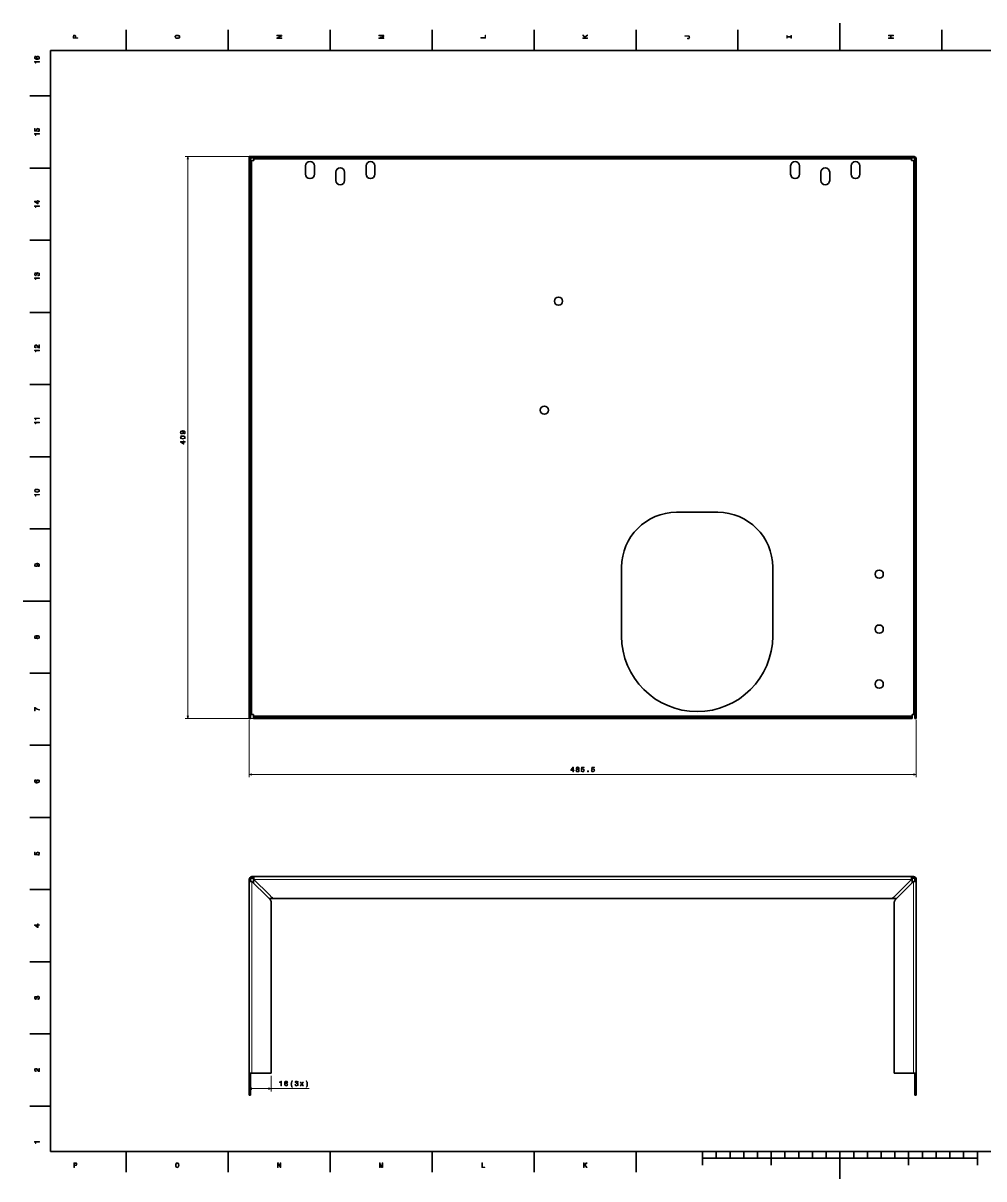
# Model space of a CAD drawing. Extents: x 0 to 1189, y 0 to 841.
# Drawn here: x 0 to 699, y 0 to 841 of the extents above; entities that cross this region are included whole.
import ezdxf

# ---------------------------------------------------------------- set-up
doc = ezdxf.new("R2010")
doc.units = 0

msp = doc.modelspace()

# ---------------------------------------------------------------- linework, layer by layer
at = {"color": 7, "lineweight": 35}
for p, q in [((594.5, 821), (594.5, 841)), ((1169, 821), (20, 821)), ((20, 821), (20, 20)), ((164.580536, 742.031494), (164.580536, 336.031494)), ((165.580536, 742.031494), (165.580536, 336.031494)), ((183.237396, 744.031494), (631.423706, 744.031494)), ((183.237396, 743.031494), (631.423706, 743.031494)), ((649.080566, 336.031494), (649.080566, 741.031494)), ((650.080566, 336.031494), (650.080566, 741.031494)), ((475.580536, 485.031494), (505.580536, 485.031494)), ((435.580536, 395.031494), (435.580536, 445.031494)), ((545.580566, 445.031494), (545.580566, 395.031494)), ((20, 420.5), (0, 420.5)), ((169.580536, 336.031494), (645.080566, 336.031494)), ((169.580536, 335.031494), (645.080566, 335.031494)), ((646.666321, 219.914337), (167.994751, 219.914337)), ((164.580536, 216.500122), (164.580536, 76.914337)), ((650.080566, 76.914337), (650.080566, 216.500122)), ((183.237396, 203.914337), (631.423706, 203.914337)), ((180.580536, 201.257477), (180.580536, 76.914337)), ((634.080566, 201.257477), (634.080566, 76.914337)), ((20, 20), (1169, 20)), ((594.5, 20), (594.5, 0)), ((494.5, 15), (694.5, 15))]:
    msp.add_line(p, q, dxfattribs=at)
at = {"color": 7, "lineweight": 35, "ltscale": 0.375}
for p, q in [((75.099998, 821), (75.099998, 836)), ((149.300003, 821), (149.300003, 836)), ((223.5, 821), (223.5, 836)), ((297.700012, 821), (297.700012, 836)), ((371.899994, 821), (371.899994, 836)), ((446.100006, 821), (446.100006, 836)), ((520.299988, 821), (520.299988, 836)), ((668.700012, 821), (668.700012, 836)), ((20, 788), (5, 788)), ((20, 735.5), (5, 735.5)), ((20, 683), (5, 683)), ((20, 630.5), (5, 630.5)), ((20, 578), (5, 578)), ((20, 525.5), (5, 525.5)), ((20, 473), (5, 473)), ((20, 368), (5, 368)), ((20, 315.5), (5, 315.5)), ((20, 263), (5, 263)), ((20, 210.5), (5, 210.5)), ((20, 158), (5, 158)), ((20, 105.5), (5, 105.5)), ((20, 53), (5, 53)), ((75.099998, 20), (75.099998, 5)), ((149.300003, 20), (149.300003, 5)), ((223.5, 20), (223.5, 5)), ((297.700012, 20), (297.700012, 5)), ((371.899994, 20), (371.899994, 5)), ((446.100006, 20), (446.100006, 5))]:
    msp.add_line(p, q, dxfattribs=at)
at = {"color": 7, "lineweight": 13}
for p, q in [((181.237396, 744.031494), (117.936462, 744.031494)), ((119.936462, 335.031494), (119.936462, 744.031494)), ((166.580536, 741.031494), (166.580536, 338.031494)), ((646.666321, 742.031494), (167.994751, 742.031494)), ((648.080566, 741.031494), (648.080566, 338.031494)), ((647.080566, 337.031494), (167.580536, 337.031494)), ((167.580536, 335.031494), (117.936462, 335.031494)), ((164.580536, 334.031494), (164.580536, 292.21582)), ((650.080566, 334.031494), (650.080566, 292.21582)), ((164.580536, 294.21582), (650.080566, 294.21582)), ((166.580536, 216.500122), (166.580536, 76.914337)), ((646.666321, 217.914337), (167.994751, 217.914337)), ((648.080566, 76.914337), (648.080566, 216.500122)), ((164.580536, 65.678932), (208.123688, 65.678932))]:
    msp.add_line(p, q, dxfattribs=at)
at = {"color": 7, "lineweight": 35, "ltscale": 0.05}
for p, q in [((164.580536, 744.031494), (164.580536, 742.031494)), ((165.580536, 744.031494), (165.580536, 742.031494)), ((649.080566, 741.031494), (649.080566, 743.031494)), ((650.080566, 741.031494), (650.080566, 743.031494)), ((167.580536, 336.031494), (169.580536, 336.031494)), ((167.580536, 335.031494), (169.580536, 335.031494)), ((645.080566, 336.031494), (647.080566, 336.031494)), ((645.080566, 335.031494), (647.080566, 335.031494)), ((167.994751, 219.914337), (167.994751, 217.914337)), ((646.666321, 219.914337), (646.666321, 217.914337)), ((164.580536, 216.500122), (166.580536, 216.500122)), ((650.080566, 216.500122), (648.080566, 216.500122)), ((164.580536, 76.914337), (164.580536, 74.914337)), ((164.580536, 76.914337), (166.580536, 76.914337)), ((165.580536, 76.914337), (165.580536, 74.914337)), ((650.080566, 76.914337), (648.080566, 76.914337)), ((649.080566, 76.914337), (649.080566, 74.914337)), ((650.080566, 76.914337), (650.080566, 74.914337)), ((164.580536, 62.914337), (164.580536, 60.914337)), ((165.580536, 62.914337), (165.580536, 60.914337)), ((649.080566, 60.914337), (649.080566, 62.914337)), ((650.080566, 60.914337), (650.080566, 62.914337))]:
    msp.add_line(p, q, dxfattribs=at)
at = {"color": 7, "lineweight": 35, "ltscale": 0.025}
for p, q in [((164.580536, 744.031494), (165.580536, 744.031494)), ((166.580536, 741.031494), (165.580536, 741.031494)), ((167.994751, 743.031494), (167.994751, 742.031494)), ((167.994751, 741.031494), (167.994751, 742.031494)), ((180.580536, 744.031494), (180.580536, 743.031494)), ((634.080566, 744.031494), (634.080566, 743.031494)), ((646.666321, 743.031494), (646.666321, 742.031494)), ((646.666321, 741.031494), (646.666321, 742.031494)), ((648.080566, 741.031494), (649.080566, 741.031494)), ((649.080566, 743.031494), (650.080566, 743.031494)), ((165.580536, 338.031494), (166.580536, 338.031494)), ((167.580536, 338.031494), (166.580536, 338.031494)), ((167.580536, 338.031494), (167.580536, 337.031494)), ((167.580536, 337.031494), (167.580536, 336.031494)), ((647.080566, 338.031494), (648.080566, 338.031494)), ((647.080566, 338.031494), (647.080566, 337.031494)), ((647.080566, 337.031494), (647.080566, 336.031494)), ((648.080566, 338.031494), (649.080566, 338.031494)), ((164.580536, 336.031494), (164.580536, 335.031494)), ((164.580536, 335.031494), (165.580536, 335.031494)), ((165.580536, 336.031494), (165.580536, 335.031494)), ((167.580536, 335.031494), (167.580536, 336.031494)), ((647.080566, 335.031494), (647.080566, 336.031494)), ((649.080566, 335.031494), (649.080566, 336.031494)), ((649.080566, 335.031494), (650.080566, 335.031494)), ((650.080566, 335.031494), (650.080566, 336.031494)), ((167.580536, 218.914337), (167.580536, 217.914337)), ((647.080566, 218.914337), (647.080566, 217.914337)), ((647.080566, 216.914337), (647.080566, 217.914337)), ((164.580536, 74.914337), (165.580536, 74.914337)), ((649.080566, 74.914337), (650.080566, 74.914337)), ((164.580536, 60.914337), (165.580536, 60.914337)), ((649.080566, 63.914337), (649.080566, 62.914337)), ((649.080566, 60.914337), (650.080566, 60.914337)), ((650.080566, 63.914337), (650.080566, 62.914337))]:
    msp.add_line(p, q, dxfattribs=at)
at = {"color": 7, "lineweight": 13, "ltscale": 0.025}
for p, q in [((164.580536, 742.031494), (165.580536, 742.031494)), ((181.116058, 743.031494), (181.116058, 744.031494)), ((183.237396, 743.031494), (183.237396, 744.031494)), ((631.423706, 743.031494), (631.423706, 744.031494)), ((633.544983, 743.031494), (633.544983, 744.031494)), ((649.080566, 741.031494), (650.080566, 741.031494)), ((164.580536, 336.031494), (165.580536, 336.031494)), ((649.080566, 336.031494), (650.080566, 336.031494)), ((164.580536, 62.914337), (165.580536, 62.914337)), ((649.080566, 62.914337), (650.080566, 62.914337))]:
    msp.add_line(p, q, dxfattribs=at)
at = {"color": 7, "lineweight": 35, "ltscale": 0.35}
for p, q in [((166.580536, 744.031494), (180.580536, 744.031494)), ((180.580536, 743.031494), (166.580536, 743.031494)), ((634.080566, 744.031494), (648.080566, 744.031494)), ((648.080566, 743.031494), (634.080566, 743.031494)), ((166.580536, 76.914337), (180.580536, 76.914337)), ((634.080566, 76.914337), (648.080566, 76.914337))]:
    msp.add_line(p, q, dxfattribs=at)
at = {"color": 7, "lineweight": 35, "ltscale": 0.035355}
for p, q in [((167.994751, 741.031494), (166.580536, 741.031494)), ((167.994751, 219.914337), (166.580536, 219.914337)), ((167.994751, 218.914337), (166.580536, 218.914337)), ((164.580536, 217.914337), (164.580536, 216.500122)), ((165.580536, 217.914337), (165.580536, 216.500122)), ((649.080566, 217.914337), (649.080566, 216.500122)), ((650.080566, 217.914337), (650.080566, 216.500122))]:
    msp.add_line(p, q, dxfattribs=at)
at = {"color": 7, "lineweight": 35, "ltscale": 0.276517}
for p, q in [((167.994751, 744.031494), (179.05542, 744.031494)), ((646.666321, 744.031494), (635.605652, 744.031494))]:
    msp.add_line(p, q, dxfattribs=at)
at = {"color": 7, "lineweight": 35, "ltscale": 0.051516}
msp.add_line((179.05542, 744.031494), (181.116058, 744.031494), dxfattribs=at)
at = {"color": 7, "lineweight": 35, "ltscale": 0.01339}
msp.add_line((180.580444, 743.031494), (181.116058, 743.031494), dxfattribs=at)
at = {"color": 7, "lineweight": 35, "ltscale": 0.053033}
for p, q in [((183.237396, 744.031494), (181.116058, 744.031494)), ((183.237396, 743.031494), (181.116058, 743.031494))]:
    msp.add_line(p, q, dxfattribs=at)
at = {"color": 7, "lineweight": 35, "ltscale": 0.053032}
for p, q in [((633.544983, 744.031494), (631.423706, 744.031494)), ((633.544983, 743.031494), (631.423706, 743.031494))]:
    msp.add_line(p, q, dxfattribs=at)
at = {"color": 7, "lineweight": 35, "ltscale": 0.051517}
msp.add_line((635.605652, 744.031494), (633.544983, 744.031494), dxfattribs=at)
at = {"color": 7, "lineweight": 35, "ltscale": 0.013387}
msp.add_line((634.080444, 743.031494), (633.544983, 743.031494), dxfattribs=at)
at = {"color": 7, "lineweight": 35, "ltscale": 0.035356}
for p, q in [((646.666321, 741.031494), (648.080566, 741.031494)), ((646.666321, 219.914337), (648.080566, 219.914337)), ((646.666321, 218.914337), (648.080566, 218.914337))]:
    msp.add_line(p, q, dxfattribs=at)
at = {"color": 7, "lineweight": 35, "ltscale": 0.15}
for p, q in [((205.630524, 731.031494), (205.630524, 737.031494)), ((212.030548, 737.031494), (212.030548, 731.031494)), ((227.630524, 726.531494), (227.630524, 732.531494)), ((234.030533, 732.531494), (234.030533, 726.531494)), ((249.630539, 731.031494), (249.630539, 737.031494)), ((256.030518, 737.031494), (256.030518, 731.031494)), ((558.630554, 731.031494), (558.630554, 737.031494)), ((565.030518, 737.031494), (565.030518, 731.031494)), ((580.630554, 726.531494), (580.630554, 732.531494)), ((587.030518, 732.531494), (587.030518, 726.531494)), ((602.630554, 731.031494), (602.630554, 737.031494)), ((609.030518, 737.031494), (609.030518, 731.031494))]:
    msp.add_line(p, q, dxfattribs=at)
at = {"color": 7, "lineweight": 35, "ltscale": 0.391054}
for p, q in [((166.580536, 216.500122), (177.641205, 205.439453)), ((167.994751, 217.914337), (179.05542, 206.853668)), ((646.666321, 217.914337), (635.605652, 206.853668)), ((648.080566, 216.500122), (637.019897, 205.439453))]:
    msp.add_line(p, q, dxfattribs=at)
at = {"color": 7, "lineweight": 13, "ltscale": 0.010362}
msp.add_line((167.995026, 217.914337), (167.580536, 217.914337), dxfattribs=at)
at = {"color": 7, "lineweight": 35, "ltscale": 0.060355}
msp.add_line((167.580536, 215.500122), (167.580536, 217.914337), dxfattribs=at)
at = {"color": 7, "lineweight": 13, "ltscale": 0.010349}
msp.add_line((647.080566, 217.914337), (646.666626, 217.914337), dxfattribs=at)
at = {"color": 7, "lineweight": 35, "ltscale": 0.03537}
msp.add_line((647.080566, 216.914337), (647.080566, 215.499542), dxfattribs=at)
at = {"color": 7, "lineweight": 35, "ltscale": 0.072855}
for p, q in [((177.641205, 205.439453), (179.701843, 203.378799)), ((179.05542, 206.853668), (181.116058, 204.793015)), ((635.605652, 206.853668), (633.544983, 204.793015))]:
    msp.add_line(p, q, dxfattribs=at)
at = {"color": 7, "lineweight": 35, "ltscale": 0.100744}
msp.add_line((179.166321, 203.914337), (183.196075, 203.914337), dxfattribs=at)
at = {"color": 7, "lineweight": 35, "ltscale": 0.100751}
msp.add_line((631.465332, 203.914337), (635.495361, 203.914337), dxfattribs=at)
at = {"color": 7, "lineweight": 35, "ltscale": 0.00429}
msp.add_line((635.080566, 203.500122), (634.959229, 203.378799), dxfattribs=at)
at = {"color": 7, "lineweight": 35, "ltscale": 0.068566}
msp.add_line((637.019897, 205.439453), (635.080566, 203.500122), dxfattribs=at)
at = {"color": 7, "lineweight": 13, "ltscale": 0.280885}
for p, q in [((164.580536, 74.914337), (164.580536, 63.678932)), ((180.580536, 74.914337), (180.580536, 63.678932))]:
    msp.add_line(p, q, dxfattribs=at)
at = {"color": 7, "lineweight": 35, "ltscale": 0.3}
for p, q in [((164.580536, 74.914337), (164.580536, 62.914337)), ((165.580536, 62.914337), (165.580536, 74.914337))]:
    msp.add_line(p, q, dxfattribs=at)
at = {"color": 7, "lineweight": 35, "ltscale": 0.275}
for p, q in [((649.080566, 74.914337), (649.080566, 63.914337)), ((650.080566, 74.914337), (650.080566, 63.914337))]:
    msp.add_line(p, q, dxfattribs=at)
at = {"color": 7, "lineweight": 35, "ltscale": 0.25}
for p, q in [((494.5, 20), (494.5, 10)), ((544.5, 20), (544.5, 10)), ((644.5, 20), (644.5, 10)), ((694.5, 20), (694.5, 10))]:
    msp.add_line(p, q, dxfattribs=at)
at = {"color": 7, "lineweight": 35, "ltscale": 0.125}
for p, q in [((504.5, 20), (504.5, 15)), ((514.5, 20), (514.5, 15)), ((524.5, 20), (524.5, 15)), ((534.5, 20), (534.5, 15)), ((554.5, 20), (554.5, 15)), ((564.5, 20), (564.5, 15)), ((574.5, 20), (574.5, 15)), ((584.5, 20), (584.5, 15)), ((604.5, 20), (604.5, 15)), ((614.5, 20), (614.5, 15)), ((624.5, 20), (624.5, 15)), ((634.5, 20), (634.5, 15)), ((654.5, 20), (654.5, 15)), ((664.5, 20), (664.5, 15)), ((674.5, 20), (674.5, 15)), ((684.5, 20), (684.5, 15))]:
    msp.add_line(p, q, dxfattribs=at)
at = {"color": 7, "lineweight": 13}
for points in [[(39.833214, 829.935913), (39.833214, 830.399841), (38.355549, 830.399841), (38.355549, 830.914246), (38.330334, 831.433716), (38.15382, 831.84729), (37.810879, 832.114563), (37.341858, 832.205322), (36.908142, 832.134705), (36.59042, 831.932983), (36.398777, 831.600159), (36.333214, 831.14624), (36.333214, 829.935913)], [(36.761887, 831.020203), (36.792149, 831.322754), (36.88797, 831.544678), (37.064484, 831.675781), (37.341858, 831.721191), (37.634365, 831.670776), (37.810879, 831.534607), (37.901657, 831.302612), (37.926872, 830.984863), (37.926872, 830.399841), (36.761887, 830.399841)], [(112.283211, 829.703918), (113.069954, 829.794678), (113.649925, 830.056946), (114.007996, 830.465454), (114.129036, 831), (114.007996, 831.529541), (113.649925, 831.943115), (113.069954, 832.200317), (112.283211, 832.296143), (111.501511, 832.200317), (111.183784, 832.089355), (110.921539, 831.943115), (110.563469, 831.529541), (110.472694, 831.277405), (110.437393, 831), (110.563469, 830.460388), (110.916496, 830.05188), (111.496468, 829.794678)], [(112.283211, 830.188049), (111.672981, 830.24353), (111.224136, 830.409973), (110.951797, 830.667175), (110.85598, 831), (110.951797, 831.32782), (111.229179, 831.585022), (111.678024, 831.751465), (112.283211, 831.811951), (112.89344, 831.751465), (113.342285, 831.585022), (113.614624, 831.32782), (113.705399, 831), (113.614624, 830.667175), (113.342285, 830.409973), (112.898483, 830.24353)], [(188.2332, 829.850159), (188.2332, 830.268738), (185.363602, 830.268738), (188.2332, 831.610229), (188.2332, 832.149841), (184.7332, 832.149841), (184.7332, 831.726257), (187.602798, 831.726257), (184.7332, 830.399841), (184.7332, 829.850159)], [(262.433228, 829.739197), (262.433228, 830.127502), (259.255981, 830.127502), (262.433228, 830.783142), (262.433228, 831.216858), (259.255981, 831.867432), (262.433228, 831.867432), (262.433228, 832.260803), (258.933228, 832.260803), (258.933228, 831.645569), (262.019684, 831), (258.933228, 830.359497), (258.933228, 829.739197)], [(336.633209, 829.976257), (336.633209, 832.225525), (336.209564, 832.225525), (336.209564, 830.440186), (333.133209, 830.440186), (333.133209, 829.976257)], [(410.833221, 829.90564), (410.833221, 830.369629), (409.587555, 830.369629), (409.143738, 830.783142), (410.833221, 831.958191), (410.833221, 832.523071), (408.805847, 831.110962), (407.333221, 832.482727), (407.333221, 831.867432), (408.952087, 830.369629), (407.333221, 830.369629), (407.333221, 829.90564)], [(483.873291, 831.403442), (484.24649, 831.368164), (484.503693, 831.262268), (484.660034, 831.04541), (484.705414, 830.712524), (484.660034, 830.384705), (484.513794, 830.167847), (484.256592, 830.041809), (483.883392, 830.00647), (483.631226, 830.016602), (483.631226, 829.562683), (483.888428, 829.552612), (484.448212, 829.613098), (484.836548, 829.819885), (485.053406, 830.177979), (485.129059, 830.70752), (485.053406, 831.231995), (484.836548, 831.590088), (484.453278, 831.796814), (483.893463, 831.862427), (481.533234, 831.862427), (481.533234, 831.403442)], [(558.80957, 830.768005), (558.80957, 830.122498), (559.233215, 830.122498), (559.233215, 831.877502), (558.80957, 831.877502), (558.80957, 831.231995), (556.15686, 831.231995), (556.15686, 831.877502), (555.733215, 831.877502), (555.733215, 830.122498), (556.15686, 830.122498), (556.15686, 830.768005)], [(633.433167, 829.829956), (633.433167, 830.299011), (631.789063, 830.299011), (631.789063, 831.700989), (633.433167, 831.700989), (633.433167, 832.164978), (629.933167, 832.164978), (629.933167, 831.700989), (631.360413, 831.700989), (631.360413, 830.299011), (629.933167, 830.299011), (629.933167, 829.829956)], [(9.276297, 816.978394), (8.867795, 816.882568), (8.565202, 816.660706), (8.373559, 816.317749), (8.307997, 815.873962), (8.3433, 815.576355), (8.43912, 815.319153), (8.595461, 815.092224), (8.817363, 814.900574), (9.09474, 814.749268), (9.432636, 814.638367), (9.831052, 814.567749), (10.279899, 814.547546), (10.996037, 814.628235), (11.51549, 814.875366), (11.82817, 815.273804), (11.934077, 815.818481), (11.8433, 816.307678), (11.606268, 816.680847), (11.233069, 816.922913), (10.759006, 817.008667), (10.279899, 816.922913), (9.911743, 816.690918), (9.679755, 816.332886), (9.599063, 815.889038), (9.699927, 815.409973), (9.987391, 815.05188), (9.432636, 815.127563), (9.034222, 815.28894), (8.79719, 815.536011), (8.716498, 815.878967), (8.756845, 816.131165), (8.862752, 816.322754), (9.039265, 816.448853), (9.276297, 816.514404)], [(10.764049, 816.51947), (11.081772, 816.463989), (11.323847, 816.322754), (11.48523, 816.095825), (11.535663, 815.813416), (11.48523, 815.515869), (11.32889, 815.28894), (11.086815, 815.142639), (10.769092, 815.09729), (10.456412, 815.147705), (10.21938, 815.28894), (10.068084, 815.520935), (10.012608, 815.833557), (10.068084, 816.105896), (10.214337, 816.322754), (10.451368, 816.463989)], [(11.833213, 812.641235), (11.833213, 813.100159), (8.307997, 813.100159), (8.307997, 812.757202), (8.615634, 812.666443), (8.822406, 812.484863), (8.943443, 812.20752), (8.983789, 811.824219), (9.341859, 811.824219), (9.341859, 812.641235)], [(11.833213, 760.141235), (11.833213, 760.600159), (8.307997, 760.600159), (8.307997, 760.257202), (8.615634, 760.166443), (8.822406, 759.984863), (8.943443, 759.70752), (8.983789, 759.324219), (9.341859, 759.324219), (9.341859, 760.141235)], [(10.920389, 762.017334), (11.333934, 762.128235), (11.6567, 762.375366), (11.858429, 762.738464), (11.934077, 763.202454), (11.8433, 763.711853), (11.596181, 764.110229), (11.202809, 764.362427), (10.698487, 764.458252), (10.229466, 764.372498), (9.861311, 764.130432), (9.624279, 763.752197), (9.538545, 763.263), (9.599063, 762.884766), (9.76549, 762.592224), (8.822406, 762.733459), (8.822406, 764.266602), (8.408861, 764.266602), (8.408861, 762.395569), (10.26477, 762.118164), (10.26477, 762.521606), (10.027738, 762.814148), (9.942002, 763.187317), (9.997478, 763.510071), (10.158861, 763.757202), (10.405979, 763.913574), (10.723703, 763.969055), (11.041427, 763.913574), (11.288545, 763.752197), (11.444884, 763.505066), (11.50036, 763.187317), (11.465057, 762.920044), (11.349063, 762.713257), (11.167507, 762.561951), (10.920389, 762.486328)], [(11.833213, 707.641235), (11.833213, 708.100159), (8.307997, 708.100159), (8.307997, 707.757202), (8.615634, 707.666443), (8.822406, 707.484863), (8.943443, 707.20752), (8.983789, 706.824219), (9.341859, 706.824219), (9.341859, 707.641235)], [(11.833213, 711.04541), (11.833213, 711.499268), (10.965778, 711.499268), (10.965778, 711.998596), (10.56232, 711.998596), (10.56232, 711.499268), (8.408861, 711.499268), (8.408861, 711.040344), (10.521974, 709.507202), (10.965777, 709.507202), (10.965778, 711.04541)], [(10.56232, 709.930847), (8.993876, 711.04541), (10.56232, 711.04541)], [(10.733789, 656.997131), (10.769092, 656.997131), (11.253242, 657.07782), (11.616354, 657.31488), (11.848343, 657.688049), (11.934077, 658.182312), (11.848343, 658.706787), (11.626441, 659.100159), (11.273415, 659.352295), (10.819525, 659.443115), (10.521974, 659.402771), (10.279899, 659.291809), (10.0933, 659.110229), (9.957132, 658.868164), (9.684798, 659.195984), (9.251081, 659.311951), (8.857709, 659.236328), (8.560158, 659.01947), (8.373559, 658.666443), (8.307997, 658.182312), (8.388688, 657.728394), (8.610591, 657.380432), (8.963616, 657.153442), (9.432636, 657.07782), (9.467939, 657.07782), (9.467939, 657.526672), (9.145173, 657.567017), (8.913184, 657.69812), (8.771974, 657.909973), (8.721541, 658.20752), (8.761888, 658.469727), (8.867795, 658.661377), (9.039265, 658.777405), (9.271254, 658.822754), (9.518372, 658.777405), (9.684798, 658.656372), (9.785663, 658.444519), (9.815922, 658.157043), (9.810879, 657.960388), (10.209293, 657.960388), (10.199207, 658.20752), (10.244596, 658.525208), (10.365634, 658.762268), (10.56232, 658.903442), (10.819524, 658.953918), (11.112032, 658.898438), (11.32889, 658.752197), (11.465057, 658.520203), (11.510447, 658.212524), (11.460014, 657.894836), (11.308718, 657.662842), (11.066643, 657.516602), (10.733789, 657.461121)], [(11.833213, 655.141235), (11.833213, 655.600159), (8.307997, 655.600159), (8.307997, 655.257202), (8.615634, 655.166443), (8.822406, 654.984863), (8.943443, 654.70752), (8.983789, 654.324219), (9.341859, 654.324219), (9.341859, 655.141235)], [(11.833213, 604.537476), (11.833213, 606.943115), (11.399495, 606.943115), (11.399495, 605.041809), (11.162464, 605.147705), (10.965778, 605.329285), (10.607709, 605.889038), (10.456412, 606.186584), (10.239553, 606.51947), (9.987391, 606.75647), (9.689841, 606.892639), (9.351945, 606.943115), (8.928314, 606.857361), (8.595461, 606.6203), (8.383645, 606.257202), (8.307997, 605.788208), (8.393732, 605.304077), (8.630763, 604.935913), (9.009006, 604.698853), (9.508285, 604.618164), (9.57889, 604.618164), (9.57889, 605.077087), (9.538545, 605.077087), (9.195605, 605.122498), (8.943443, 605.258667), (8.782061, 605.475525), (8.726584, 605.763), (8.777017, 606.055481), (8.903098, 606.272339), (9.099784, 606.413574), (9.346902, 606.463989), (9.57889, 606.428711), (9.775576, 606.332886), (9.947046, 606.171509), (10.098343, 605.949585), (10.259726, 605.652039), (10.572406, 605.157776), (10.905259, 604.809814), (11.308718, 604.603027), (11.818084, 604.537476)], [(11.833213, 602.641235), (11.833213, 603.100159), (8.307997, 603.100159), (8.307997, 602.757202), (8.615634, 602.666443), (8.822406, 602.484863), (8.943443, 602.20752), (8.983789, 601.824219), (9.341859, 601.824219), (9.341859, 602.641235)], [(11.833213, 553.177246), (11.833213, 553.636169), (8.307997, 553.636169), (8.307997, 553.293213), (8.615634, 553.202454), (8.822406, 553.020935), (8.943443, 552.74353), (8.983789, 552.360229), (9.341859, 552.360229), (9.341859, 553.177246)], [(11.833213, 550.141235), (11.833213, 550.600159), (8.307997, 550.600159), (8.307997, 550.257202), (8.615634, 550.166443), (8.822406, 549.984863), (8.943443, 549.70752), (8.983789, 549.324219), (9.341859, 549.324219), (9.341859, 550.141235)], [(117.069031, 542.057129), (117.467438, 542.132813), (117.775085, 542.34967), (117.966736, 542.692627), (118.037323, 543.146484), (118.002014, 543.444031), (117.911255, 543.711304), (117.754913, 543.938293), (117.53299, 544.129883), (117.255615, 544.28125), (116.912689, 544.392151), (116.519318, 544.457703), (116.06543, 544.48291), (115.35434, 544.397217), (114.834869, 544.150085), (114.522186, 543.756714), (114.411255, 543.217102), (114.502014, 542.722839), (114.74411, 542.34967), (115.11731, 542.107544), (115.586304, 542.026855), (116.070465, 542.107544), (116.438629, 542.344604), (116.670624, 542.697632), (116.746246, 543.146484), (116.650452, 543.620544), (116.357941, 543.978638), (116.917725, 543.897949), (117.316132, 543.736572), (117.553192, 543.489441), (117.628815, 543.15155), (117.593536, 542.889282), (117.482574, 542.697632), (117.306061, 542.571533), (117.069031, 542.521118)], [(116.226807, 538.316101), (117.018585, 538.391724), (117.583435, 538.628784), (117.926361, 539.007019), (118.037323, 539.531494), (117.926361, 540.050964), (117.583435, 540.429199), (117.018585, 540.661194), (116.226807, 540.741882), (115.440063, 540.661194), (115.12738, 540.565369), (114.870178, 540.429199), (114.527252, 540.050964), (114.411255, 539.531494), (114.527252, 539.007019), (114.875214, 538.628784), (115.440063, 538.391724)], [(115.581268, 542.516113), (115.268585, 542.566528), (115.021484, 542.707703), (114.865143, 542.929626), (114.809662, 543.217102), (114.865143, 543.514648), (115.021484, 543.741577), (115.26355, 543.882813), (115.576233, 543.938293), (115.893951, 543.882813), (116.130981, 543.741577), (116.277252, 543.509583), (116.327667, 543.201965), (116.277252, 542.924561), (116.130981, 542.707703), (115.898987, 542.566528)], [(116.226807, 538.800232), (115.616577, 538.840576), (115.177826, 538.966675), (114.920624, 539.193604), (114.829834, 539.531494), (114.920624, 539.86438), (115.177826, 540.091309), (115.616577, 540.217407), (116.226807, 540.25769), (116.842072, 540.217407), (117.280853, 540.091309), (117.538055, 539.86438), (117.623779, 539.531494), (117.538055, 539.193604), (117.280853, 538.966675), (116.842072, 538.840576)], [(117.936462, 536.072876), (117.936462, 536.526733), (117.069031, 536.526733), (117.069031, 537.026001), (116.665558, 537.026001), (116.665558, 536.526733), (114.512115, 536.526733), (114.512115, 536.06781), (116.625214, 534.534668), (117.069031, 534.534668), (117.069031, 536.072876)], [(116.665558, 534.958313), (115.097137, 536.072876), (116.665558, 536.072876)], [(10.123559, 499.552612), (10.915345, 499.628265), (11.480187, 499.865295), (11.823127, 500.24353), (11.934077, 500.768036), (11.823127, 501.287476), (11.480187, 501.66571), (10.915346, 501.897705), (10.123559, 501.978394), (9.336816, 501.897705), (9.024136, 501.80188), (8.766931, 501.66571), (8.423991, 501.287476), (8.307997, 500.768036), (8.423991, 500.24353), (8.771974, 499.865295), (9.336815, 499.628265)], [(11.833213, 497.641235), (11.833213, 498.100159), (8.307997, 498.100159), (8.307997, 497.757202), (8.615634, 497.666443), (8.822406, 497.484894), (8.943443, 497.20752), (8.983789, 496.824219), (9.341859, 496.824219), (9.341859, 497.641235)], [(10.123559, 500.036743), (9.513329, 500.077087), (9.074568, 500.203186), (8.817363, 500.430115), (8.726584, 500.768036), (8.817363, 501.100891), (9.074568, 501.32782), (9.513329, 501.453888), (10.123559, 501.494263), (10.738832, 501.453888), (11.177593, 501.32782), (11.434798, 501.100891), (11.520533, 500.768036), (11.434798, 500.430115), (11.177593, 500.203186), (10.738832, 500.077087)], [(10.965777, 445.539642), (11.364193, 445.615265), (11.671829, 445.832153), (11.863472, 446.175079), (11.934077, 446.628967), (11.898775, 446.926514), (11.807997, 447.193817), (11.651657, 447.420746), (11.429755, 447.612396), (11.152377, 447.763702), (10.809438, 447.874634), (10.416066, 447.940216), (9.962175, 447.965424), (9.251081, 447.8797), (8.731628, 447.632568), (8.418948, 447.239197), (8.307997, 446.699585), (8.398775, 446.205353), (8.64085, 445.832153), (9.014049, 445.590057), (9.483068, 445.509369), (9.967218, 445.590057), (10.335374, 445.827087), (10.567363, 446.180115), (10.643011, 446.628967), (10.54719, 447.103027), (10.254683, 447.46109), (10.814481, 447.380402), (11.212896, 447.219025), (11.449927, 446.971893), (11.525576, 446.634003), (11.490273, 446.371765), (11.379322, 446.180115), (11.202809, 446.054047), (10.965777, 446.003601)], [(9.478025, 445.998566), (9.165345, 446.049011), (8.918227, 446.190216), (8.761888, 446.412109), (8.706411, 446.699585), (8.761888, 446.997131), (8.918227, 447.22406), (9.160302, 447.365265), (9.472982, 447.420746), (9.790706, 447.365265), (10.027738, 447.22406), (10.173991, 446.992096), (10.224423, 446.684448), (10.173991, 446.407074), (10.027738, 446.190216), (9.795749, 446.049011)], [(9.947045, 393.624634), (10.088256, 393.367432), (10.284942, 393.190918), (10.532061, 393.079987), (10.829611, 393.044678), (11.278458, 393.125366), (11.626441, 393.357361), (11.848343, 393.735596), (11.934077, 394.25), (11.848343, 394.759369), (11.626441, 395.137604), (11.278458, 395.369598), (10.829611, 395.455353), (10.532061, 395.414978), (10.284942, 395.309082), (10.088256, 395.127533), (9.947045, 394.875366), (9.826009, 395.077087), (9.659582, 395.218292), (9.457852, 395.304047), (9.210734, 395.33429), (8.852665, 395.253601), (8.565202, 395.041779), (8.378602, 394.698853), (8.307997, 394.25), (8.378602, 393.796112), (8.565202, 393.453186), (8.852665, 393.236328), (9.210734, 393.160675), (9.457852, 393.185883), (9.659582, 393.271606)], [(9.251081, 393.639771), (9.029179, 393.680115), (8.857709, 393.801147), (8.751801, 393.992798), (8.711455, 394.25), (8.751801, 394.502167), (8.857709, 394.693817), (9.029179, 394.81485), (9.251081, 394.860229), (9.478025, 394.81485), (9.654538, 394.693817), (9.770533, 394.502167), (9.805836, 394.25), (9.76549, 393.992798), (9.654538, 393.801147), (9.478025, 393.680115)], [(10.819524, 393.528839), (10.552233, 393.574219), (10.350504, 393.720459), (10.21938, 393.947418), (10.173991, 394.25), (10.21938, 394.547546), (10.350504, 394.774506), (10.552233, 394.920746), (10.819524, 394.971191), (11.106988, 394.920746), (11.323847, 394.774506), (11.465057, 394.547546), (11.510447, 394.25), (11.465057, 393.947418), (11.323847, 393.720459), (11.106988, 393.574219)], [(11.833213, 341.049011), (11.833213, 341.55835), (11.001081, 341.724792), (10.224423, 342.017303), (9.503242, 342.430847), (8.827449, 342.970459), (8.408861, 342.970459), (8.408861, 340.569885), (8.867795, 340.569885), (8.867795, 342.486328), (9.548631, 341.931549), (10.259726, 341.51297), (11.01621, 341.220459)], [(400.135864, 296.21582), (400.589752, 296.21582), (400.589752, 297.083252), (401.08905, 297.083252), (401.08905, 297.486694), (400.589752, 297.486694), (400.589752, 299.640167), (400.130829, 299.640167), (398.597687, 297.527039), (398.597687, 297.083252), (400.135864, 297.083252)], [(399.021301, 297.486694), (400.135864, 299.055145), (400.135864, 297.486694)], [(402.969147, 298.10199), (402.711945, 297.960754), (402.535431, 297.764069), (402.4245, 297.516968), (402.389191, 297.219421), (402.469879, 296.770569), (402.701843, 296.422577), (403.080109, 296.200684), (403.594513, 296.114929), (404.103882, 296.200684), (404.482117, 296.422577), (404.714111, 296.770569), (404.799835, 297.219421), (404.759491, 297.516968), (404.653595, 297.764069), (404.472046, 297.960754), (404.219879, 298.10199), (404.4216, 298.223022), (404.562805, 298.389435), (404.64856, 298.591156), (404.678802, 298.838287), (404.598114, 299.19635), (404.386292, 299.483826), (404.043365, 299.67041), (403.594513, 299.741028), (403.140625, 299.67041), (402.797668, 299.483826), (402.580811, 299.19635), (402.505188, 298.838287), (402.530396, 298.591156), (402.616119, 298.389435)], [(402.873322, 297.229492), (402.918701, 297.496796), (403.064972, 297.698517), (403.291931, 297.829651), (403.594513, 297.875031), (403.892059, 297.829651), (404.119019, 297.698517), (404.265259, 297.496796), (404.315704, 297.229492), (404.265259, 296.942017), (404.119019, 296.725159), (403.892059, 296.583954), (403.594513, 296.538574), (403.291931, 296.583954), (403.064972, 296.725159), (402.918701, 296.942017)], [(402.984283, 298.797943), (403.024628, 299.019836), (403.14566, 299.191315), (403.337311, 299.297211), (403.594513, 299.337555), (403.84668, 299.297211), (404.03833, 299.191315), (404.159363, 299.019836), (404.204742, 298.797943), (404.159363, 298.570984), (404.03833, 298.39447), (403.84668, 298.278503), (403.594513, 298.243195), (403.337311, 298.283539), (403.14566, 298.39447), (403.024628, 298.570984)], [(406.079803, 297.128632), (406.190765, 296.715088), (406.437866, 296.392334), (406.800995, 296.190582), (407.264954, 296.114929), (407.774353, 296.205719), (408.17276, 296.45285), (408.424927, 296.846222), (408.520752, 297.350525), (408.434998, 297.81955), (408.192932, 298.187714), (407.814697, 298.424744), (407.3255, 298.510468), (406.947266, 298.449951), (406.654724, 298.283539), (406.795959, 299.226624), (408.329102, 299.226624), (408.329102, 299.640167), (406.458069, 299.640167), (406.180664, 297.784241), (406.584137, 297.784241), (406.876648, 298.021301), (407.249847, 298.107025), (407.572601, 298.051544), (407.819733, 297.890167), (407.976074, 297.643036), (408.031555, 297.325317), (407.976074, 297.007599), (407.814697, 296.760468), (407.567566, 296.604126), (407.249847, 296.548645), (406.982544, 296.583954), (406.775787, 296.699951), (406.624481, 296.881531), (406.548828, 297.128632)], [(410.718567, 296.21582), (411.414551, 296.21582), (411.414551, 296.967255), (410.718567, 296.967255)], [(413.551849, 297.128632), (413.662811, 296.715088), (413.909912, 296.392334), (414.273041, 296.190582), (414.737, 296.114929), (415.246399, 296.205719), (415.644806, 296.45285), (415.896973, 296.846222), (415.992798, 297.350525), (415.907043, 297.81955), (415.664978, 298.187714), (415.286743, 298.424744), (414.797546, 298.510468), (414.419312, 298.449951), (414.12677, 298.283539), (414.268005, 299.226624), (415.801147, 299.226624), (415.801147, 299.640167), (413.930115, 299.640167), (413.65271, 297.784241), (414.056183, 297.784241), (414.348694, 298.021301), (414.721893, 298.107025), (415.044647, 298.051544), (415.291779, 297.890167), (415.44812, 297.643036), (415.503601, 297.325317), (415.44812, 297.007599), (415.286743, 296.760468), (415.039612, 296.604126), (414.721893, 296.548645), (414.45459, 296.583954), (414.247833, 296.699951), (414.096527, 296.881531), (414.020874, 297.128632)], [(9.276297, 290.460388), (8.867795, 290.364563), (8.565202, 290.14267), (8.373559, 289.799713), (8.307997, 289.355927), (8.3433, 289.05835), (8.43912, 288.801147), (8.595461, 288.574219), (8.817363, 288.382568), (9.09474, 288.231262), (9.432636, 288.120331), (9.831052, 288.049713), (10.279899, 288.029541), (10.996037, 288.110229), (11.51549, 288.357361), (11.82817, 288.755768), (11.934077, 289.300446), (11.8433, 289.789642), (11.606268, 290.162842), (11.233068, 290.404907), (10.759006, 290.490631), (10.279899, 290.404907), (9.911743, 290.172913), (9.679755, 289.81485), (9.599063, 289.371033), (9.699927, 288.891937), (9.987391, 288.533875), (9.432636, 288.609528), (9.034222, 288.770905), (8.79719, 289.018005), (8.716498, 289.360962), (8.756845, 289.613129), (8.862752, 289.804749), (9.039265, 289.930847), (9.276297, 289.996399)], [(10.764049, 290.001434), (11.081772, 289.945984), (11.323847, 289.804749), (11.48523, 289.57782), (11.535663, 289.29541), (11.48523, 288.997833), (11.32889, 288.770905), (11.086815, 288.624634), (10.769092, 288.579254), (10.456411, 288.6297), (10.21938, 288.770905), (10.068083, 289.002899), (10.012608, 289.315582), (10.068083, 289.587891), (10.214336, 289.804749), (10.451368, 289.945984)], [(10.920388, 235.499283), (11.333933, 235.610229), (11.6567, 235.857361), (11.858429, 236.220474), (11.934077, 236.684448), (11.8433, 237.193817), (11.596181, 237.592224), (11.202809, 237.844391), (10.698486, 237.940201), (10.229466, 237.854477), (9.861311, 237.612396), (9.624279, 237.234161), (9.538545, 236.744965), (9.599063, 236.366714), (9.76549, 236.074219), (8.822406, 236.215424), (8.822406, 237.748566), (8.408861, 237.748566), (8.408861, 235.877533), (10.26477, 235.600143), (10.26477, 236.003601), (10.027738, 236.296112), (9.942002, 236.669312), (9.997478, 236.992081), (10.158861, 237.239197), (10.405979, 237.395538), (10.723702, 237.451019), (11.041427, 237.395538), (11.288545, 237.234161), (11.444884, 236.987045), (11.50036, 236.669312), (11.465057, 236.402023), (11.349063, 236.195251), (11.167507, 236.043961), (10.920388, 235.968307)], [(11.833213, 184.52739), (11.833213, 184.981277), (10.965777, 184.981277), (10.965777, 185.48056), (10.56232, 185.48056), (10.56232, 184.981277), (8.408861, 184.981277), (8.408861, 184.522339), (10.521974, 182.989197), (10.965777, 182.989197), (10.965777, 184.52739)], [(10.56232, 183.412827), (8.993876, 184.52739), (10.56232, 184.52739)], [(10.733789, 130.479111), (10.769092, 130.479111), (11.253242, 130.559799), (11.616354, 130.796829), (11.848343, 131.170029), (11.934077, 131.664276), (11.848343, 132.188766), (11.626441, 132.582138), (11.273415, 132.834305), (10.819524, 132.925079), (10.521974, 132.884735), (10.279899, 132.773788), (10.093299, 132.592224), (9.957132, 132.350143), (9.684798, 132.677963), (9.251081, 132.793961), (8.857709, 132.718307), (8.560158, 132.50145), (8.373559, 132.148422), (8.307997, 131.664276), (8.388688, 131.210388), (8.610591, 130.862396), (8.963616, 130.635452), (9.432636, 130.559799), (9.467939, 130.559799), (9.467939, 131.008652), (9.145173, 131.048996), (8.913184, 131.180115), (8.771974, 131.391937), (8.721541, 131.689484), (8.761888, 131.951736), (8.867795, 132.143372), (9.039265, 132.259369), (9.271254, 132.304764), (9.518372, 132.259369), (9.684798, 132.138336), (9.785663, 131.926514), (9.815922, 131.639053), (9.810879, 131.442368), (10.209293, 131.442368), (10.199207, 131.689484), (10.244596, 132.007217), (10.365634, 132.244247), (10.56232, 132.385452), (10.819524, 132.435883), (11.112031, 132.380417), (11.32889, 132.234161), (11.465057, 132.002167), (11.510447, 131.694534), (11.460014, 131.376801), (11.308717, 131.144821), (11.066642, 130.998566), (10.733789, 130.943085)], [(11.833213, 78.019447), (11.833213, 80.425072), (11.399495, 80.425072), (11.399495, 78.523773), (11.162463, 78.629684), (10.965777, 78.811241), (10.607709, 79.371033), (10.456411, 79.668587), (10.239552, 80.001442), (9.987391, 80.238472), (9.689841, 80.374641), (9.351945, 80.425072), (8.928314, 80.339333), (8.595461, 80.102303), (8.383645, 79.739189), (8.307997, 79.270172), (8.393732, 78.786018), (8.630763, 78.41787), (9.009006, 78.180832), (9.508285, 78.100143), (9.57889, 78.100143), (9.57889, 78.559074), (9.538545, 78.559074), (9.195605, 78.604462), (8.943443, 78.740631), (8.782061, 78.957489), (8.726584, 79.244957), (8.777017, 79.53746), (8.903098, 79.754318), (9.099784, 79.895531), (9.346902, 79.945961), (9.57889, 79.91066), (9.775576, 79.814842), (9.947045, 79.653458), (10.098343, 79.431557), (10.259726, 79.134003), (10.572406, 78.639771), (10.905259, 78.291786), (11.308717, 78.085014), (11.818083, 78.019447)], [(187.53479, 67.678932), (187.993713, 67.678932), (187.993713, 71.204147), (187.650757, 71.204147), (187.559998, 70.896515), (187.378448, 70.689735), (187.101074, 70.568703), (186.717773, 70.528358), (186.717773, 70.170288), (187.53479, 70.170288)], [(192.57196, 70.235847), (192.476135, 70.644348), (192.254242, 70.946945), (191.911285, 71.138588), (191.467499, 71.204147), (191.169922, 71.168846), (190.91272, 71.073021), (190.685791, 70.916687), (190.494141, 70.694786), (190.342834, 70.417404), (190.231903, 70.079506), (190.161285, 69.681091), (190.141113, 69.232246), (190.221802, 68.516106), (190.468933, 67.996658), (190.86734, 67.683975), (191.412018, 67.578064), (191.901215, 67.668846), (192.274414, 67.905876), (192.516479, 68.279076), (192.602203, 68.753143), (192.516479, 69.232246), (192.284485, 69.600403), (191.926422, 69.83239), (191.482605, 69.913078), (191.00351, 69.812218), (190.645447, 69.52475), (190.7211, 70.079506), (190.882477, 70.477921), (191.129578, 70.714958), (191.472534, 70.795647), (191.724701, 70.755302), (191.916321, 70.649391), (192.042419, 70.472878), (192.107971, 70.235847)], [(192.113007, 68.748093), (192.057556, 68.430374), (191.916321, 68.188301), (191.689392, 68.026917), (191.406982, 67.976486), (191.109406, 68.026917), (190.882477, 68.183258), (190.736206, 68.425331), (190.690826, 68.74305), (190.741272, 69.055733), (190.882477, 69.292763), (191.114471, 69.444061), (191.427155, 69.499535), (191.699463, 69.444061), (191.916321, 69.297806), (192.057556, 69.060776)], [(195.765747, 66.705589), (196.083466, 66.705589), (195.79599, 67.240173), (195.594269, 67.799973), (195.468201, 68.39003), (195.427856, 68.98513), (195.468201, 69.580231), (195.594269, 70.165245), (195.79599, 70.730087), (196.083466, 71.264664), (195.765747, 71.264664), (195.397583, 70.709915), (195.140381, 70.160202), (194.989075, 69.585274), (194.943695, 68.98513), (194.989075, 68.379944), (195.140381, 67.810059), (195.397583, 67.260345)], [(197.862732, 68.778358), (197.862732, 68.74305), (197.94342, 68.258904), (198.18045, 67.89579), (198.55365, 67.663803), (199.047882, 67.578064), (199.572388, 67.663803), (199.965759, 67.885704), (200.217896, 68.238731), (200.308685, 68.692619), (200.268341, 68.990173), (200.157379, 69.232246), (199.97583, 69.418846), (199.733765, 69.555016), (200.061554, 69.827347), (200.177551, 70.261063), (200.101898, 70.654434), (199.88504, 70.951988), (199.532013, 71.138588), (199.047882, 71.204147), (198.593994, 71.123459), (198.246002, 70.901558), (198.019073, 70.548531), (197.94342, 70.079506), (197.94342, 70.044205), (198.392242, 70.044205), (198.432617, 70.366974), (198.563721, 70.598961), (198.775543, 70.740173), (199.07309, 70.790604), (199.335327, 70.750259), (199.526978, 70.644348), (199.642975, 70.472878), (199.688354, 70.240891), (199.642975, 69.993774), (199.521942, 69.827347), (199.31012, 69.726486), (199.022675, 69.69622), (198.825989, 69.701263), (198.825989, 69.302849), (199.07309, 69.312935), (199.390808, 69.267548), (199.627838, 69.146515), (199.769073, 68.949829), (199.819489, 68.692619), (199.764008, 68.400116), (199.617767, 68.183258), (199.385773, 68.047089), (199.078125, 68.001701), (198.760406, 68.052132), (198.528412, 68.20343), (198.382172, 68.445503), (198.326691, 68.778358)], [(202.148468, 67.678932), (202.844421, 68.732964), (203.560547, 67.678932), (204.095154, 67.678932), (203.126831, 69.075905), (204.039673, 70.387146), (203.525269, 70.387146), (202.864594, 69.403717), (202.203918, 70.387146), (201.679443, 70.387146), (202.577118, 69.070862), (201.628998, 67.678932)], [(206.242554, 66.705589), (206.605652, 67.260345), (206.862854, 67.810059), (207.01416, 68.379944), (207.064606, 68.98513), (207.01416, 69.585274), (206.862854, 70.160202), (206.605652, 70.709915), (206.242554, 71.264664), (205.924835, 71.264664), (206.207245, 70.730087), (206.408966, 70.165245), (206.529999, 69.580231), (206.575409, 68.98513), (206.529999, 68.39003), (206.408966, 67.799973), (206.202209, 67.240173), (205.924835, 66.705589)], [(11.833213, 26.659222), (11.833213, 27.118156), (8.307997, 27.118156), (8.307997, 26.775217), (8.615634, 26.684439), (8.822406, 26.502882), (8.943443, 26.225506), (8.983789, 25.84222), (9.341859, 25.84222), (9.341859, 26.659222)], [(36.935879, 8.166786), (37.399853, 8.166786), (37.399853, 9.644452), (37.914265, 9.644452), (38.433716, 9.669668), (38.84726, 9.846181), (39.114552, 10.18912), (39.20533, 10.65814), (39.134724, 11.091858), (38.932995, 11.409582), (38.600143, 11.601224), (38.146252, 11.666786), (36.935879, 11.666786)], [(38.020172, 11.238111), (38.322765, 11.207852), (38.544666, 11.112031), (38.675793, 10.935518), (38.72118, 10.65814), (38.670746, 10.365633), (38.53458, 10.18912), (38.302593, 10.098343), (37.984867, 10.073126), (37.399853, 10.073126), (37.399853, 11.238111)], [(110.903885, 9.916786), (110.994667, 9.130043), (111.256912, 8.550072), (111.665413, 8.192002), (112.199997, 8.070965), (112.729538, 8.192002), (113.143082, 8.550072), (113.400284, 9.130043), (113.496101, 9.916786), (113.400284, 10.698486), (113.28933, 11.01621), (113.143082, 11.278458), (112.729538, 11.636527), (112.477371, 11.727304), (112.199997, 11.762608), (111.66037, 11.636527), (111.251869, 11.283501), (110.994667, 10.703529)], [(111.388039, 9.916786), (111.443512, 10.527017), (111.60994, 10.975864), (111.867142, 11.248199), (112.199997, 11.34402), (112.527802, 11.248199), (112.785011, 10.970821), (112.951439, 10.521974), (113.011955, 9.916786), (112.951439, 9.306556), (112.785011, 8.857708), (112.527802, 8.585374), (112.199997, 8.494596), (111.867142, 8.585374), (111.60994, 8.857708), (111.443512, 9.301513)], [(185.250137, 8.166786), (185.668732, 8.166786), (185.668732, 11.036383), (187.010223, 8.166786), (187.54985, 8.166786), (187.54985, 11.666786), (187.126221, 11.666786), (187.126221, 8.79719), (185.79985, 11.666786), (185.250137, 11.666786)], [(259.339203, 8.166786), (259.727539, 8.166786), (259.727539, 11.34402), (260.383148, 8.166786), (260.816864, 8.166786), (261.467438, 11.34402), (261.467438, 8.166786), (261.860809, 8.166786), (261.860809, 11.666786), (261.245544, 11.666786), (260.600006, 8.580331), (259.959534, 11.666786), (259.339203, 11.666786)], [(333.776215, 8.166786), (336.025513, 8.166786), (336.025513, 8.590417), (334.240204, 8.590417), (334.240204, 11.666786), (333.776215, 11.666786)], [(407.90564, 8.166786), (408.369598, 8.166786), (408.369598, 9.412463), (408.783142, 9.856268), (409.958221, 8.166786), (410.523071, 8.166786), (409.110962, 10.194164), (410.482727, 11.666786), (409.867432, 11.666786), (408.369598, 10.04791), (408.369598, 11.666786), (407.90564, 11.666786)]]:
    msp.add_lwpolyline(points, close=True, dxfattribs=at)
for points in [[(120.454102, 742.099609), (119.936462, 744.031494), (119.418823, 742.099609)], [(119.418823, 336.963348), (119.936462, 335.031494), (120.454102, 336.963348)], [(166.51239, 294.733459), (164.580536, 294.21582), (166.51239, 293.698181)], [(648.148682, 293.698181), (650.080566, 294.21582), (648.148682, 294.733459)], [(166.51239, 66.196571), (164.580536, 65.678932), (166.51239, 65.161293)], [(178.648682, 65.161293), (180.580536, 65.678932), (178.648682, 66.196571)]]:
    msp.add_lwpolyline(points, dxfattribs=at)
at = {"color": 7, "lineweight": 35}
for centre in [(389.673126, 638.681274), (379.323578, 559.353577), (623.080566, 440.031494), (623.080566, 400.031494), (623.080566, 360.031494)]:
    msp.add_circle(centre, 3, dxfattribs=at)
for centre, radius, start, end in [((166.580536, 742.031494), 2, 90.000003, 119.99999), ((166.580536, 742.031494), 1, 90.000003, 180.000005), ((208.830536, 737.031494), 3.199989, 0.000207, 179.9998), ((252.830536, 737.031494), 3.199989, 0.000207, 179.9998), ((561.830566, 737.031494), 3.199989, 0.000207, 179.9998), ((605.830566, 737.031494), 3.199989, 0.000207, 179.9998), ((648.080566, 742.031494), 2, 29.999659, 90.000003), ((648.080566, 742.031494), 1, 0, 90.000003), ((230.830536, 732.531494), 3.199989, 0.000207, 179.9998), ((583.830566, 732.531494), 3.199989, 0.000207, 179.9998), ((208.830719, 731.031616), 3.200235, 180.002987, 359.990471), ((230.830719, 726.531616), 3.200235, 180.002987, 359.990471), ((252.830719, 731.031616), 3.200235, 180.002987, 359.990471), ((561.830688, 731.031616), 3.200235, 180.002987, 359.990471), ((583.830688, 726.531616), 3.200235, 180.002987, 359.990471), ((605.830688, 731.031616), 3.200235, 180.002987, 359.990471), ((475.58078, 445.031281), 40.000166, 90.000337, 179.999704), ((505.580322, 445.03125), 40.000166, 0.000338, 89.999702), ((490.580536, 395.031525), 54.999855, 180.000022, 359.999971), ((166.580536, 217.914337), 2, 90.000003, 180.000005), ((166.580536, 217.914337), 1, 90.000003, 180.000005), ((648.080566, 217.914337), 2, 0, 90.000003), ((648.080566, 217.914337), 1, 0, 90.000003), ((177.580566, 201.257477), 2.999974, 359.999966, 45.000216), ((183.237366, 206.914322), 2.999974, 224.999972, 270.000216), ((631.423706, 206.914322), 2.999974, 269.999963, 315.000217), ((637.080505, 201.257492), 2.999974, 134.999973, 180.000214)]:
    msp.add_arc(centre, radius, start, end, dxfattribs=at)

doc.saveas('drawing.dxf')
